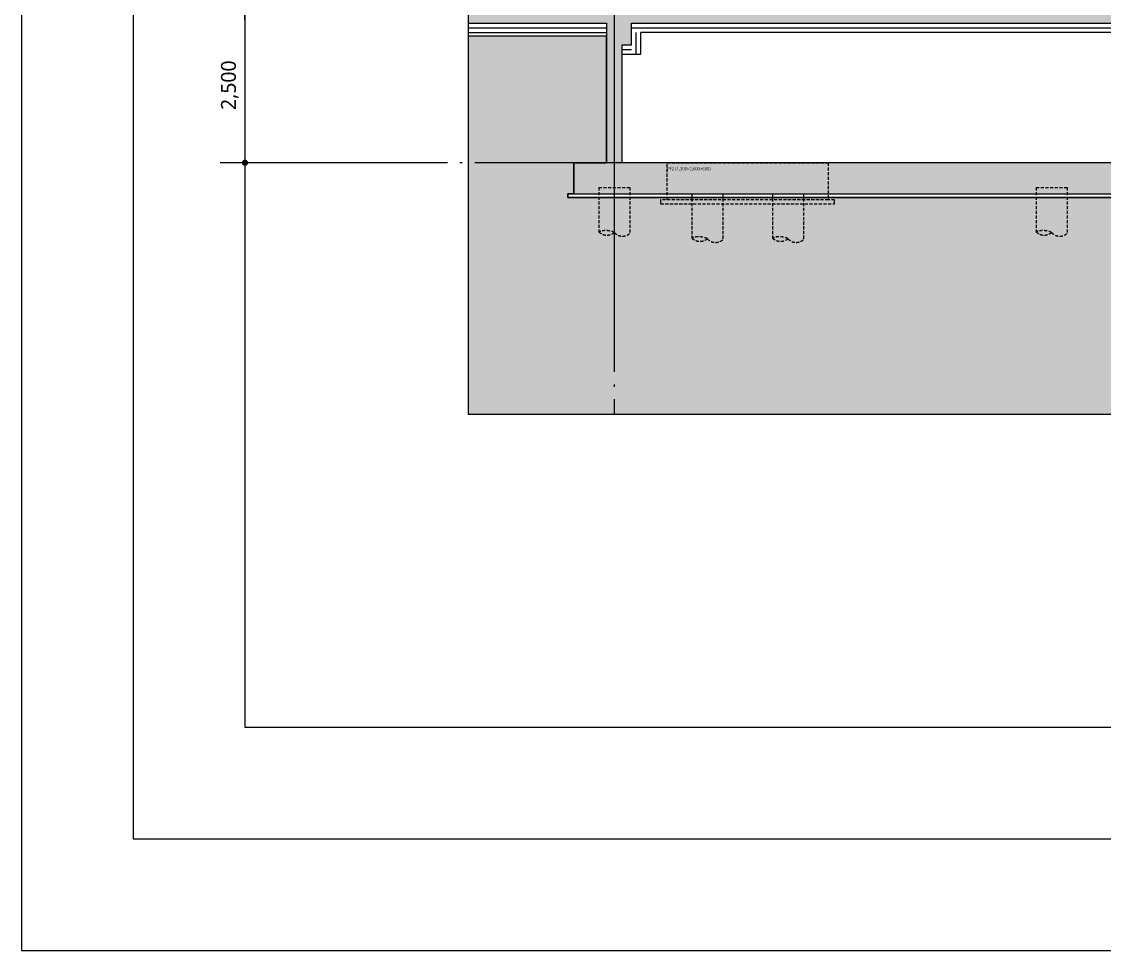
# Model space of a CAD drawing. Header units: millimetres. Extents: x 0 to 672800, y 0 to 118800.
# Drawn here: x 566738 to 584192, y 56795 to 71770 of the extents above; entities that cross this region are included whole.
import ezdxf
from ezdxf.enums import TextEntityAlignment as Align

# ---------------------------------------------------------------- set-up
doc = ezdxf.new("R2010")
doc.units = ezdxf.units.MM
doc.header["$LTSCALE"] = 200
for name, pattern in [('CEN-GAUN', [32.2, 30, -1, 0.2, -1]), ('CONTINOUS', [0]), ('HIDDEN', [0.375, 0.25, -0.125])]:
    doc.linetypes.add(name, pattern=pattern)
doc.layers.get('DEFPOINTS').update_dxf_attribs({"color": 137})
for name, color, linetype in [('01단열재', 252, 'Continuous'), ('0파일', 251, 'HIDDEN'), ('5기초', 5, 'HIDDEN'), ('5기초버림콘크리트', 251, 'HIDDEN'), ('5버림콘크리트', 5, 'CONTINOUS'), ('A-CON', 2, 'Continuous'), ('CEN', 1, 'CEN-GAUN'), ('HAT-254', 254, 'Continuous'), ('S-253', 252, 'Continuous'), ('SOL-253', 253, 'Continuous')]:
    doc.layers.add(name, color=color, linetype=linetype)
doc.layers.add('check', color=61, linetype='Continuous', plot=False)
doc.styles.add('맑은고딕', font='malgun.ttf')
doc.styles.add('스타일1', font='malgun.ttf')
doc.linetypes.add('INSUL50', pattern='A,0.00254,-2.54,[134,ltypeshp.shx,S=6.25,R=0,X=-2.54,Y=0],-19.92,[134,ltypeshp.shx,S=6.25,R=180,X=2.54,Y=0],-2.54', length=25.00254)
doc.dimstyles.new('CJAK', dxfattribs={"dimscale": 200, "dimtxt": 1.2, "dimasz": 0.5, "dimexe": 2, "dimexo": 3, "dimgap": 0.5, "dimtad": 1, "dimdec": 0, "dimzin": 1, "dimdsep": 46, "dimlunit": 6, "dimtxsty": '맑은고딕', "dimblk": 'CJDOT', "dimcen": 0.09, "dimdle": 1, "dimclrd": 256, "dimclre": 256, "dimclrt": 256, "dimadec": 0, "dimazin": 0, "dimtfac": 1, "dimtdec": 0, "dimtix": 1, "dimtmove": 2, "dimatfit": 3, "dimldrblk": 'CJDOT', "dimfxl": 1, "dimtolj": 1, "dimtzin": 1, "dimarcsym": 0})

# ---------------------------------------------------------------- blocks, each defined once
blk = doc.blocks.new('CJDOT')
blk.add_line((-2, 0), (2, 0))
at = {"const_width": 0.5}
blk.add_lwpolyline([(-0.25, 0, 1), (0.25, 0, 1)], format="xyb", close=True, dxfattribs=at)
blk = doc.blocks.new('*D379')
at = {"layer": 'check', "lineweight": -2, "transparency": 16777216}
for p, q in [((571660, 71995), (569938, 71995)), ((570338, 71895), (570338, 69595)), ((571660, 69495), (569938, 69495))]:
    blk.add_line(p, q, dxfattribs=at)
at = {"layer": 'DEFPOINTS', "color": 0, "transparency": 16777216}
for p in [(572260, 71995), (570338, 69495), (572260, 69495)]:
    blk.add_point(p, dxfattribs=at)
at = {"layer": 'check', "lineweight": -2, "transparency": 16777216, "xscale": 100, "yscale": 100, "zscale": 100}
for p, rotation in [((570338, 71995), 90), ((570338, 69495), 270)]:
    blk.add_blockref('CJDOT', p, dxfattribs=dict(at, rotation=rotation))
at = {"layer": 'check', "transparency": 16777216, "insert": (570093, 70745), "char_height": 240, "attachment_point": 5, "rotation": 90, "style": '맑은고딕'}
blk.add_mtext('\\A1;2,500', dxfattribs=at)
blk = doc.blocks.new('pile(500)-section')
at = {"layer": '0파일'}
for p, q in [((-250, 0), (-250, -714)), ((-250, 0), (250, 0)), ((250, 0), (250, -739))]:
    blk.add_line(p, q, dxfattribs=at)
for points in [[(-250, -714, -0.201908), (0, -725, 0.417045), (250, -739)], [(-250, -714, 0.379922), (0, -725)]]:
    blk.add_lwpolyline(points, format="xyb", dxfattribs=at)
blk = doc.blocks.new('S-PF2-S2')
at = {"layer": '5기초'}
blk.add_lwpolyline([(-1300, -700), (1300, -700), (1300, -1300), (-1300, -1300)], close=True, dxfattribs=at)
at = {"layer": '5기초버림콘크리트'}
blk.add_lwpolyline([(1300, -1300), (-1403, -1300), (-1403, -1360), (1400, -1360), (1400, -1300), (1300, -1300)], dxfattribs=at)
at = {"layer": '0파일'}
for p in [(-650, -1200), (650, -1200)]:
    blk.add_blockref('pile(500)-section', p, dxfattribs=at)
at = {"layer": 'DEFPOINTS', "style": '스타일1'}
blk.add_text('PF2 (1,300×2,600×600)', height=50, dxfattribs=at).set_placement((-1298, -797), align=Align.MIDDLE_LEFT)

msp = doc.modelspace()

# ---------------------------------------------------------------- hatches: boundary and pattern name
at = {"layer": 'HAT-254'}
h = msp.add_hatch(color=256, dxfattribs=at)
h.dxf.hatch_style = 1
h.paths.add_polyline_path([(597692.3, 71994.9), (573937.6, 71994.9), (573937.6, 71744.9), (576167.3, 71744.9), (576167.3, 69494.9), (575642.3, 69494.9), (575642.3, 68994.9), (594892.3, 68994.9), (594892.3, 67094.9), (596792.3, 67094.9), (596792.3, 67994.9), (598217.3, 67994.9), (598217.3, 68494.9), (597692.3, 68494.9)])
h.paths.add_polyline_path([(576567.3, 71744.9), (576567.3, 71394.9), (576417.3, 71394.9), (576417.3, 69494.9), (595392.3, 69494.9), (595392.3, 67594.9), (596292.3, 67594.9), (596292.3, 68494.9), (597442.3, 68494.9), (597442.3, 71294.9), (597292.3, 71294.9), (597292.3, 71744.9)])
at = {"layer": 'SOL-253'}
h = msp.add_hatch(color=256, dxfattribs=at)
h.dxf.hatch_style = 1
edge = h.paths.add_edge_path()
edge.add_line((598217.3, 67994.9), (598317.3, 67994.9))
edge.add_line((598317.3, 67994.9), (598317.3, 67934.9))
edge.add_line((598317.3, 67934.9), (596792.3, 67934.9))
edge.add_line((596792.3, 67934.9), (596792.3, 67094.9))
edge.add_line((596792.3, 67094.9), (596892.3, 67094.9))
edge.add_line((596892.3, 67094.9), (596892.3, 67034.9))
edge.add_line((596892.3, 67034.9), (594792.3, 67034.9))
edge.add_line((594792.3, 67034.9), (594792.3, 67091.1))
edge.add_line((594792.3, 67091.1), (594892.3, 67094.9))
edge.add_line((594892.3, 67094.9), (594892.3, 68934.9))
edge.add_line((594892.3, 68934.9), (575541.6, 68934.9))
edge.add_line((575541.6, 68934.9), (575541.6, 68994.9))
edge.add_line((575541.6, 68994.9), (575642.3, 68994.9))
edge.add_line((575642.3, 68994.9), (575642.3, 69494.9))
edge.add_line((575642.3, 69494.9), (576167.3, 69494.9))
edge.add_line((576167.3, 69494.9), (576167.3, 71534.9))
edge.add_line((576167.3, 71534.9), (573937.6, 71534.9))
edge.add_line((573937.6, 71534.9), (573937.6, 65441.6))
edge.add_line((573937.6, 65441.6), (602201.1, 65441.6))
edge.add_line((602201.1, 65441.6), (602201.1, 69668.1))
edge.add_arc((607996, -13465.9), 83335.7, 93.987392, 94.655344)
edge.add_line((601232.3, 69594.9), (601232.3, 69744.9))
edge.add_line((601232.3, 69744.9), (597692.3, 69744.9))
edge.add_line((597692.3, 69744.9), (597692.3, 68494.9))
edge.add_line((597692.3, 68494.9), (598217.3, 68494.9))
edge.add_line((598217.3, 68494.9), (598217.3, 67994.9))

# ---------------------------------------------------------------- linework, layer by layer
at = {"layer": '01단열재', "linetype": 'INSUL50', "ltscale": 0.015}
for p, q in [((576642.3, 71244.9), (576642.3, 71594.9)), ((576417.3, 71319.9), (576571.4, 71319.9))]:
    msp.add_line(p, q, dxfattribs=at)
at = {"layer": '01단열재'}
for p, q in [((597142.3, 71594.9), (576717.3, 71594.9)), ((576717.3, 71244.9), (576717.3, 71594.9)), ((576417.3, 71244.9), (576717.3, 71244.9))]:
    msp.add_line(p, q, dxfattribs=at)
at = {"layer": '01단열재', "linetype": 'INSUL50', "ltscale": 0.015}
for points in [[(573948.9, 71669.9), (576167.3, 71669.9)], [(576567.3, 71669.9), (597292.3, 71669.9)]]:
    msp.add_lwpolyline(points, dxfattribs=at)
at = {"layer": '5버림콘크리트'}
for points in [[(573937.6, 71594.9), (576167.3, 71594.9)], [(576167.3, 71534.9), (573937.6, 71534.9)], [(575641.6, 68994.9), (575541.6, 68994.9), (575541.6, 68934.9), (594892.3, 68934.9), (594892.3, 68994.9), (588267.3, 68994.9)]]:
    msp.add_lwpolyline(points, dxfattribs=at)
at = {"layer": 'A-CON'}
for p, q in [((576567.3, 71744.9), (597292.3, 71744.9)), ((576417.3, 69494.9), (576417.3, 71394.9)), ((595392.3, 69494.9), (576417.3, 69494.9))]:
    msp.add_line(p, q, dxfattribs=at)
for points in [[(576167.3, 71744.9), (576167.3, 69494.9), (575642.3, 69494.9), (575642.3, 68994.9), (594892.3, 68994.9), (594892.3, 67094.9), (596792.3, 67094.9), (596792.3, 67994.9), (598217.3, 67994.9), (598217.3, 68494.9), (597692.3, 68494.9), (597692.3, 71994.9), (573937.6, 71994.9)], [(573937.6, 71744.9), (576167.3, 71744.9)], [(576417.3, 71394.9), (576567.3, 71394.9), (576567.3, 71744.9)]]:
    msp.add_lwpolyline(points, dxfattribs=at)
at = {"layer": 'CEN'}
for p, q in [((576292.3, 91441.6), (576292.3, 65441.6)), ((605801.1, 69494.9), (570337.6, 69494.9))]:
    msp.add_line(p, q, dxfattribs=at)
at = {"layer": 'DEFPOINTS'}
for points in [[(609401.1, 56794.9), (609401.1, 96194.9), (566737.6, 96194.9), (566737.6, 56794.9)], [(607601.1, 58594.9), (607601.1, 94394.9), (568537.6, 94394.9), (568537.6, 58594.9)], [(605801.1, 60394.9), (605801.1, 92594.9), (570337.6, 92594.9), (570337.6, 60394.9)], [(602201.1, 65441.6), (602201.1, 88994.9), (573937.6, 88994.9), (573937.6, 65441.6)]]:
    msp.add_lwpolyline(points, close=True, dxfattribs=at)
at = {"layer": 'SOL-253'}
msp.add_lwpolyline([(594892.3, 68934.9), (575541.6, 68934.9), (575541.6, 68994.9), (575642.3, 68994.9), (575642.3, 69494.9), (576167.3, 69494.9), (576167.3, 71534.9), (573937.6, 71534.9), (573937.6, 65441.6), (602201.1, 65441.6)], dxfattribs=at)

# ---------------------------------------------------------------- block references
at = {"layer": '0파일'}
for p in [(576292.3, 69094.9), (583342.3, 69094.9)]:
    msp.add_blockref('pile(500)-section', p, dxfattribs=at)
at = {"layer": 'S-253'}
msp.add_blockref('S-PF2-S2', (578442.3, 70194.9), dxfattribs=at)

# ---------------------------------------------------------------- dimensions: what is measured, and where the dimension line sits
at = {"layer": 'check'}
dim = msp.add_linear_dim(base=(570337.6, 69494.9), p1=(572259.8, 71994.9), p2=(572259.8, 69494.9), angle=270, dimstyle='CJAK', dxfattribs=at)
dim.commit()
dim.dimension.update_dxf_attribs({"geometry": '*D379', "text_midpoint": (570093.5, 70744.9)})

doc.saveas('drawing.dxf')
